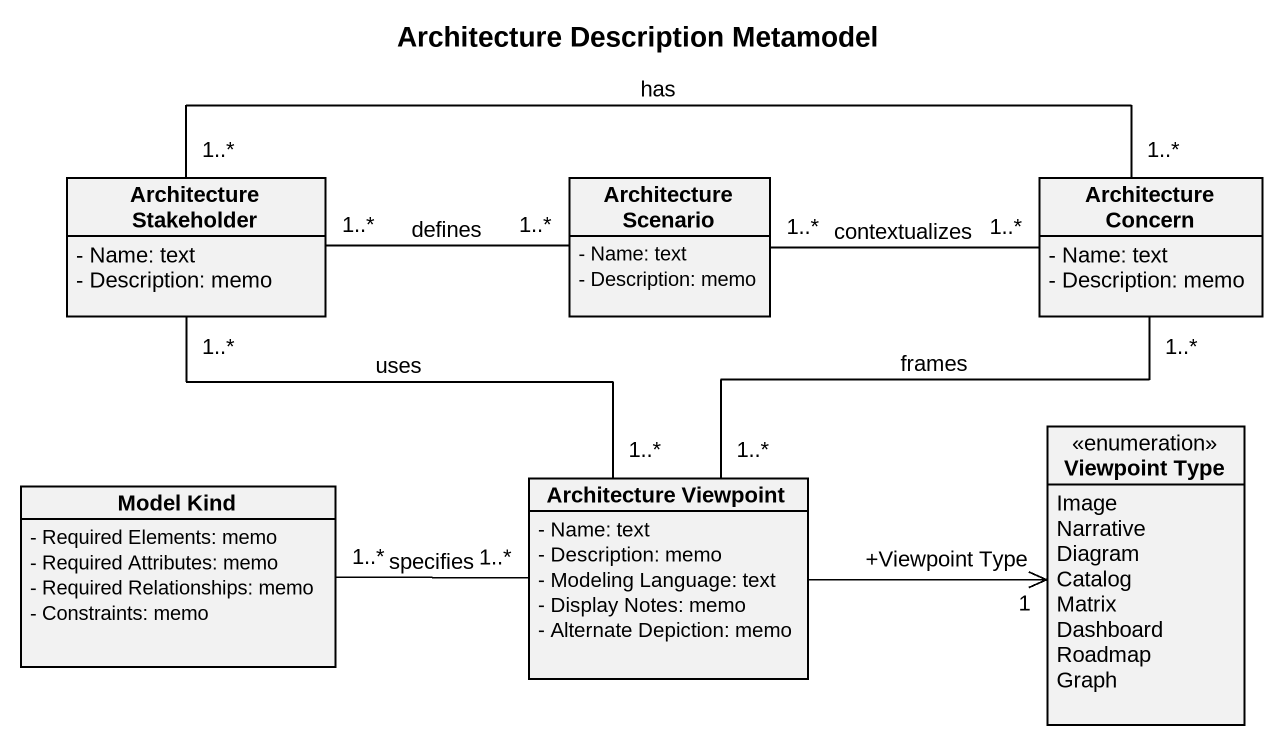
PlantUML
@startuml
title Architecture Description Metamodel
hide circle
hide empty members
skinparam classAttributeIconSize 0
class "Architecture Stakeholder" as Architecture_Stakeholder {
  - Name: text
  - Description: memo
}
class "Architecture Scenario" as Architecture_Scenario {
  - Name: text
  - Description: memo
}
class "Architecture Concern" as Architecture_Concern {
  - Name: text
  - Description: memo
}
enum "Viewpoint Type" as Viewpoint_Type {
  Image
  Narrative
  Diagram
  Catalog
  Matrix
  Dashboard
  Roadmap
  Graph
}
class "Model Kind" as Model_Kind {
  - Required Elements: memo
  - Required Attributes: memo
  - Required Relationships: memo
  - Constraints: memo
}
class "Architecture Viewpoint" as Architecture_Viewpoint {
  - Name: text
  - Description: memo
  - Modeling Language: text
  - Display Notes: memo
  - Alternate Depiction: memo
}
Architecture_Stakeholder "1..*" -right- "1..*" Architecture_Scenario : defines
Architecture_Stakeholder "1..*" -right- "1..*" Architecture_Concern : has
Architecture_Stakeholder "1..*" -- "1..*" Architecture_Viewpoint : uses
Architecture_Scenario "1..*" -right- "1..*" Architecture_Concern : contextualizes
Architecture_Concern "1..*" -- "1..*" Architecture_Viewpoint : frames
Architecture_Viewpoint -right-> "+Viewpoint Type\n1" Viewpoint_Type
Architecture_Viewpoint "1..*" -left- "1..*" Model_Kind : specifies
@enduml
